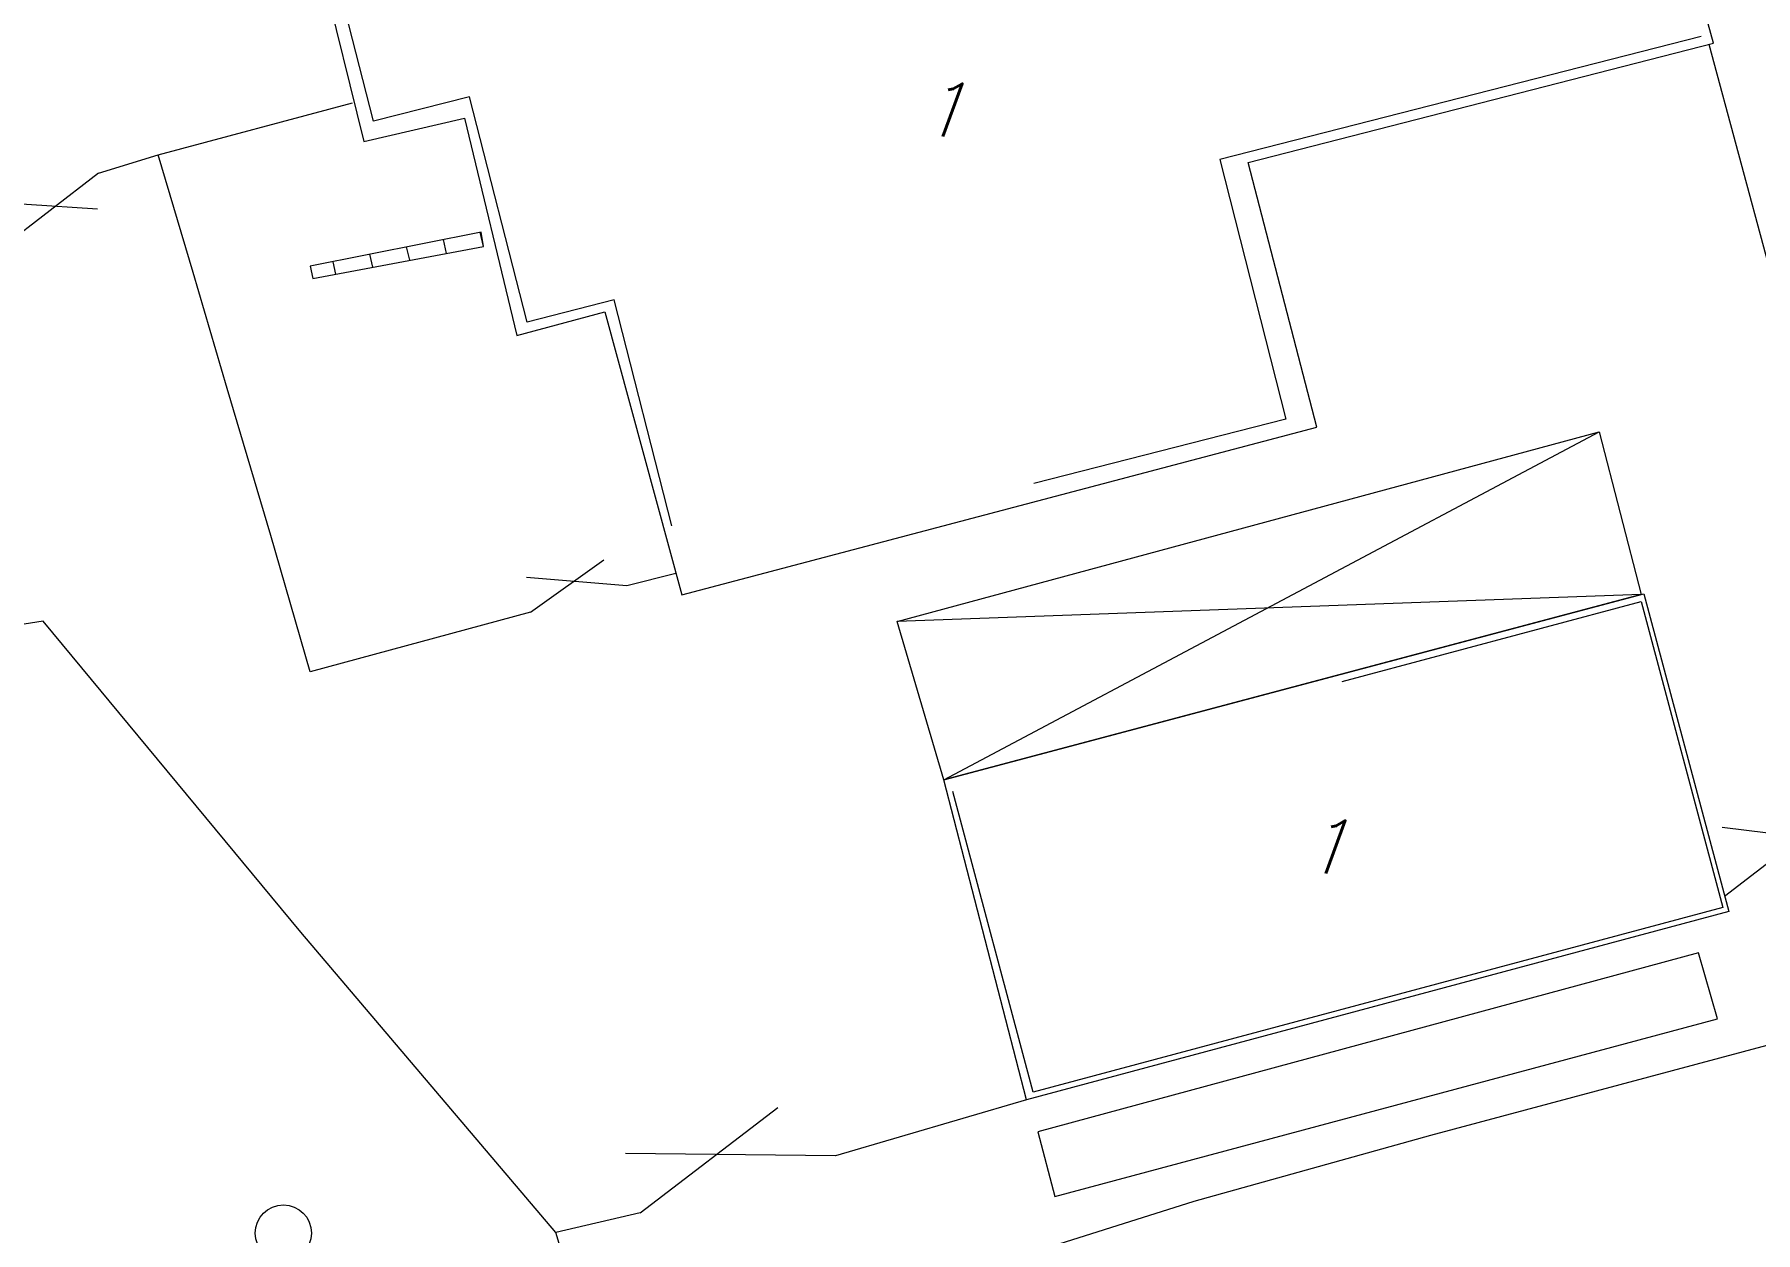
# Model space of a CAD drawing. Header units: centimetres. Extents: x 392964 to 515689, y 49661 to 58661.
# Drawn here: x 397235 to 399528, y 55048 to 56645 of the extents above; entities that cross this region are included whole.
import ezdxf
from ezdxf.enums import TextEntityAlignment as Align
from ezdxf.xclip import XClip

# ---------------------------------------------------------------- set-up
doc = ezdxf.new("R2010")
doc.units = ezdxf.units.CM
doc.header["$XCLIPFRAME"] = 0
for name, pattern in [('11012', [15, 7.5, 7.5]), ('11019', [0]), ('11021', [0]), ('11238', [0]), ('11239', [0]), ('DGN Style 3', [38.25286889178999, 27.32347777984999, -10.92939111194])]:
    doc.linetypes.add(name, pattern=pattern)
for name, color, linetype, lineweight in [('---___EB_draft03_cihazlar', 8, 'Continuous', 9), ('0-KRCN-VAZİYET-030426', 8, 'Continuous', 9), ('B_BETON_ZEMIN', 8, '11239', 9), ('B_KAPI', 8, '11238', 9), ('B_SUNDURMA', 8, 'Continuous', 9), ('B_SUNDURMA_TARAMA', 8, 'Continuous', 9), ('B_TICARI', 8, 'Continuous', 9), ('B_YAPI_ZEMIN', 8, 'DGN Style 3', 9), ('S_TEK_AGAC', 8, 'Continuous', 9), ('SINIR_CIT_BIR_TARAF', 8, '11012', 9), ('SINIR_DUVAR_TEK', 8, '11019', 9), ('SINIR_IST_DUVARI', 8, '11021', 9), ('Y_KAT_ADEDI', 8, 'Continuous', 9), ('YOL_IZGARA', 8, 'Continuous', 9), ('YOL_IZGARA_TARAMA', 8, 'Continuous', 9), ('YOL_SOSE', 8, 'Continuous', 9)]:
    doc.layers.add(name, color=color, linetype=linetype, lineweight=lineweight)
doc.styles.add('Style-STANDARD', font='STANDARD.shx')

# ---------------------------------------------------------------- blocks, each defined once
blk = doc.blocks.new('11424')
at = {"layer": 'S_TEK_AGAC'}
for p, q in [((0, -0.75), (2, -0.75)), ((2.299999999988358, -0.75), (2.5, -0.75)), ((2.799999999988358, -0.75), (3, -0.7500004880130291))]:
    blk.add_line(p, q, dxfattribs=at)
blk.add_circle((0, 0), 0.7500000000000001, dxfattribs=at)
blk = doc.blocks.new('Akyurt_Tm33')
at = {"layer": 'B_BETON_ZEMIN', "extrusion": (0.00898902506451745, -0.01183614046745616, 0.9998895455035142), "elevation": -47047.4450591059, "flags": 128}
blk.add_lwpolyline([(501795.0624074506, 4438951.89306353), (501793.078951333, 4438954.504455975)], dxfattribs=at)
at = {"layer": 'B_BETON_ZEMIN'}
blk.add_3dface([(501849.2788305397, 4439216.494744032, 984.55100493783), (501848.1933008937, 4439217.970727727, 984.63100493783), (501833.3309234018, 4439207.388288757, 984.79100493783), (501834.3535538831, 4439205.924354122, 984.7110110861151)], dxfattribs=at)
at = {"layer": 'B_KAPI', "flags": 128}
for points, elevation in [([(501848.322831033, 4439219.629368937), (501850.6633671864, 4439223.352704554)], 984.7710049378246), ([(501800.9945054583, 4439222.679986415), (501799.269533442, 4439219.917101166)], 984.3310049378293), ([(501852.439729429, 4439222.456576918), (501847.6246774207, 4439221.323381858)], 984.7710049378246), ([(501797.6487506033, 4439220.693920928), (501801.2947391738, 4439221.777427123)], 984.2510049378293), ([(501815.8471826343, 4439215.693197046), (501817.2001898343, 4439217.680772998)], 984.6110049378295), ([(501818.0104420812, 4439217.238415598), (501815.427617305, 4439216.52789201)], 984.6910049378301), ([(501828.4961093515, 4439204.922556838), (501823.2224218017, 4439203.036201819)], 984.6510049378245)]:
    blk.add_lwpolyline(points, dxfattribs=dict(at, elevation=elevation))
at = {"layer": 'B_KAPI', "extrusion": (0.01843362406161436, 0.029234454154, 0.9994025956511585), "elevation": 140012.2583511027, "flags": 128}
blk.add_lwpolyline([(1943240.273950426, -4020267.88196955), (1943240.273950426, -4020272.511486378)], dxfattribs=at)
at = {"layer": 'B_SUNDURMA'}
blk.add_3dface([(501843.4548961408, 4439226.401730393, 987.8110049378253), (501827.7287521205, 4439215.318511854, 987.8110049378253), (501825.1007335909, 4439218.849113616, 987.3710049378251), (501840.8978105512, 4439230.080845434, 987.3710049378251)], dxfattribs=at)
at = {"layer": 'B_SUNDURMA_TARAMA'}
for p, q in [((501827.7287521205, 4439215.318511854, 987.8110049378253), (501840.8978105512, 4439230.080845434, 987.3710049378251)), ((501843.4548961408, 4439226.401730392, 987.8110049378253), (501825.1007335909, 4439218.849113616, 987.3710049378251))]:
    blk.add_line(p, q, dxfattribs=at)
at = {"layer": 'B_TICARI'}
blk.add_polyline3d([(501813.7410653129, 4439236.274859635, 987.5710049378304), (501810.0570123646, 4439233.730584709, 987.5710049378305), (501809.3371782595, 4439234.769854358, 987.5710049378305), (501803.3636212503, 4439230.661625118, 987.5710049378305), (501804.2306257666, 4439229.425834094, 987.5710049378305), (501804.7308638664, 4439229.76045866, 987.5710049378305), (501807.3273122808, 4439225.924054954, 987.7710049378303), (501809.628665117, 4439227.437828068, 987.8110049378303), (501812.9453167864, 4439222.488482334, 988.6510049378303), (501814.9278880544, 4439223.88920588, 988.6510049378303), (501819.4686602444, 4439217.521038639, 987.6110049378303), (501833.7981609179, 4439227.588354743, 987.6110049378303), (501829.6353049101, 4439233.564829582, 988.6110049378306), (501840.1626199938, 4439240.850943658, 988.6110049378306), (501835.9165962888, 4439246.767256491, 987.7310049378303), (501824.9854693176, 4439239.273170114, 987.7310049378303), (501824.8109458692, 4439239.559368365, 987.7310049378303), (501815.7274945201, 4439233.338886014, 987.7310049378303)], close=True, dxfattribs=at)
blk.add_3dface([(501848.5708107918, 4439219.278548733, 987.9710049378252), (501832.7532090129, 4439208.083258677, 987.9710049378252), (501827.7287521205, 4439215.318511854, 987.9710049378252), (501843.5088573745, 4439226.439760322, 987.9710049378252)], dxfattribs=at)
at = {"layer": 'B_YAPI_ZEMIN', "elevation": 984.6310049378296, "flags": 128}
blk.add_lwpolyline([(501839.7963263625, 4439240.899165588), (501828.895666865, 4439233.37917263), (501832.9532796906, 4439227.497430981), (501819.3182137871, 4439218.091064316), (501815.0531713547, 4439224.273487032), (501813.083420053, 4439222.914622831), (501809.5622630319, 4439228.018741137), (501807.3874984639, 4439226.518445289), (501804.9169413199, 4439230.099659041), (501804.329836095, 4439229.694635184), (501803.7591394638, 4439230.521892562), (501809.0854403203, 4439234.196325705), (501809.8501793125, 4439233.087792838), (501813.6450422786, 4439235.70573928), (501815.5671112683, 4439232.91959045), (501824.6567738316, 4439239.190238332), (501824.954252599, 4439238.759025861), (501836.0107728012, 4439246.386541788)], close=True, dxfattribs=at)
at = {"layer": 'B_YAPI_ZEMIN'}
blk.add_3dface([(501848.3889435172, 4439219.328639944, 984.63100493783), (501832.854104605, 4439208.338914555, 984.63100493783), (501827.9792978051, 4439215.229836365, 984.63100493783), (501843.5141367173, 4439226.219561754, 984.63100493783)], dxfattribs=at)
at = {"layer": 'SINIR_CIT_BIR_TARAF', "extrusion": (-0.01217909433911587, -0.008616956461237597, 0.999888702667664), "elevation": -43379.75356519041, "flags": 128}
blk.add_lwpolyline([(501777.0864029693, 4439014.693297555), (501781.4639470065, 4439017.790154108)], dxfattribs=at)
at = {"layer": 'SINIR_CIT_BIR_TARAF', "extrusion": (0.03819448998198306, 0.02914794727088555, 0.9988451221810666), "elevation": 149543.4558804449, "flags": 128}
blk.add_lwpolyline([(3224560.846590175, -3088421.491788476), (3224560.846590174, -3088423.156858087)], dxfattribs=at)
at = {"layer": 'SINIR_CIT_BIR_TARAF', "flags": 128}
for points, elevation in [([(501819.1262593825, 4439218.001235809), (501818.010442081, 4439217.238415598)], 984.6910049378305), ([(501815.8471826349, 4439215.693197045), (501810.8938649504, 4439212.165145885)], 984.6110049378299), ([(501824.137992357, 4439201.685251723), (501822.2092155978, 4439200.41779644)], 984.7710049378296)]:
    blk.add_lwpolyline(points, dxfattribs=dict(at, elevation=elevation))
at = {"layer": 'SINIR_CIT_BIR_TARAF', "extrusion": (-0.01211290212735635, -0.008993275961402236, 0.9998861928187305), "elevation": -45017.05543127746, "flags": 128}
blk.add_lwpolyline([(501807.8622607057, 4438982.74635657), (501803.6045043159, 4438979.585526905)], dxfattribs=at)
at = {"layer": 'SINIR_CIT_BIR_TARAF'}
blk.add_polyline3d([(501822.2092155981, 4439200.41779644, 984.7710049378293), (501813.0639678364, 4439205.56856011, 984.7710049378293), (501803.7475404972, 4439210.964130756, 984.0510049378295), (501800.5630329318, 4439209.180637783, 984.0510049378295)], dxfattribs=at)
at = {"layer": 'SINIR_DUVAR_TEK', "elevation": 986.4510049378247, "flags": 128}
blk.add_lwpolyline([(501840.0633081267, 4439240.782208412), (501845.3345200608, 4439233.358480653)], dxfattribs=at)
at = {"layer": 'SINIR_IST_DUVARI'}
blk.add_polyline3d([(501810.8938649504, 4439212.165145885, 984.6110049378299), (501808.6501194903, 4439215.217374179, 984.6110049378299), (501806.1985677102, 4439218.481893342, 984.6510049378298), (501804.2762501245, 4439221.066376244, 984.6510049378298), (501802.3166339684, 4439223.688962635, 984.6510049378298)], dxfattribs=at)
at = {"layer": 'YOL_IZGARA'}
blk.add_3dface([(501807.3224873087, 4439222.029256752, 984.6110049378295), (501811.2952689199, 4439224.405579652, 984.6110049378295), (501811.0992768515, 4439224.74210956, 984.6110049378295), (501807.1398738284, 4439222.305229325, 984.6110049378295)], dxfattribs=at)
at = {"layer": 'YOL_IZGARA_TARAMA'}
for p, q in [((501811.2928503717, 4439224.404132995, 984.6110049378295), (501811.0807648578, 4439224.730716047, 984.6110049378295)), ((501810.4340735548, 4439223.890454868, 984.6110049378295), (501810.2288873523, 4439224.206413913, 984.6110049378295)), ((501809.575296738, 4439223.376776741, 984.6110049378295), (501809.3770098467, 4439223.682111777, 984.6110049378295)), ((501808.7165199211, 4439222.863098615, 984.6110049378295), (501808.5251323412, 4439223.157809643, 984.6110049378295)), ((501807.8577431042, 4439222.349420488, 984.6110049378295), (501807.6732548356, 4439222.633507509, 984.6110049378295))]:
    blk.add_line(p, q, dxfattribs=at)
at = {"layer": 'YOL_SOSE'}
blk.add_polyline3d([(501830.1022414615, 4439201.06415957, 984.6710049378303), (501837.8820916568, 4439207.096701276, 984.5510049378305), (501843.1917757461, 4439210.937461014, 984.4310049378305), (501852.3672631189, 4439217.427146507, 984.3910049378306)], dxfattribs=at)
at = {"layer": 'S_TEK_AGAC'}
blk.add_blockref('11424', (501815.4055017036, 4439197.888765594, 984.7710049378293), dxfattribs=at)
at = {"layer": 'Y_KAT_ADEDI', "style": 'Style-STANDARD'}
for p in [(501821.6997229004, 4439232.145, 987.8710049378308), (501838.0847229004, 4439217.26, 987.9710049378252)]:
    blk.add_text('1', height=1.5, dxfattribs=at).set_placement(p, align=Align.MIDDLE_CENTER)
blk = doc.blocks.new('G$CF910E365')
at = {"layer": '---___EB_draft03_cihazlar'}
ref = blk.add_blockref('Akyurt_Tm33', (-200910447.4790892, -398988423.6976764), dxfattribs=dict(at, xscale=100, yscale=100, zscale=100, rotation=339.71835701135))
XClip(ref).set_block_clipping_path([(501505.9862066242, 4438937.796466555), (502127.4112339765, 4439167.442248969), (502010.4218731245, 4439484.017262903), (501388.9968457722, 4439254.37148049)])

msp = doc.modelspace()

# ---------------------------------------------------------------- block references
at = {"layer": '0-KRCN-VAZİYET-030426', "ltscale": 3}
ref = msp.add_blockref('G$CF910E365', (378546.8359637721, 48211.64379648812, -49221.27194305132), dxfattribs=dict(at, xscale=0.5, yscale=0.5, zscale=0.5))
XClip(ref).set_block_clipping_path([(29034.460093360394, 3099.2345692041345), (53834.460093360394, 20699.234569204134)])

doc.saveas('drawing.dxf')
